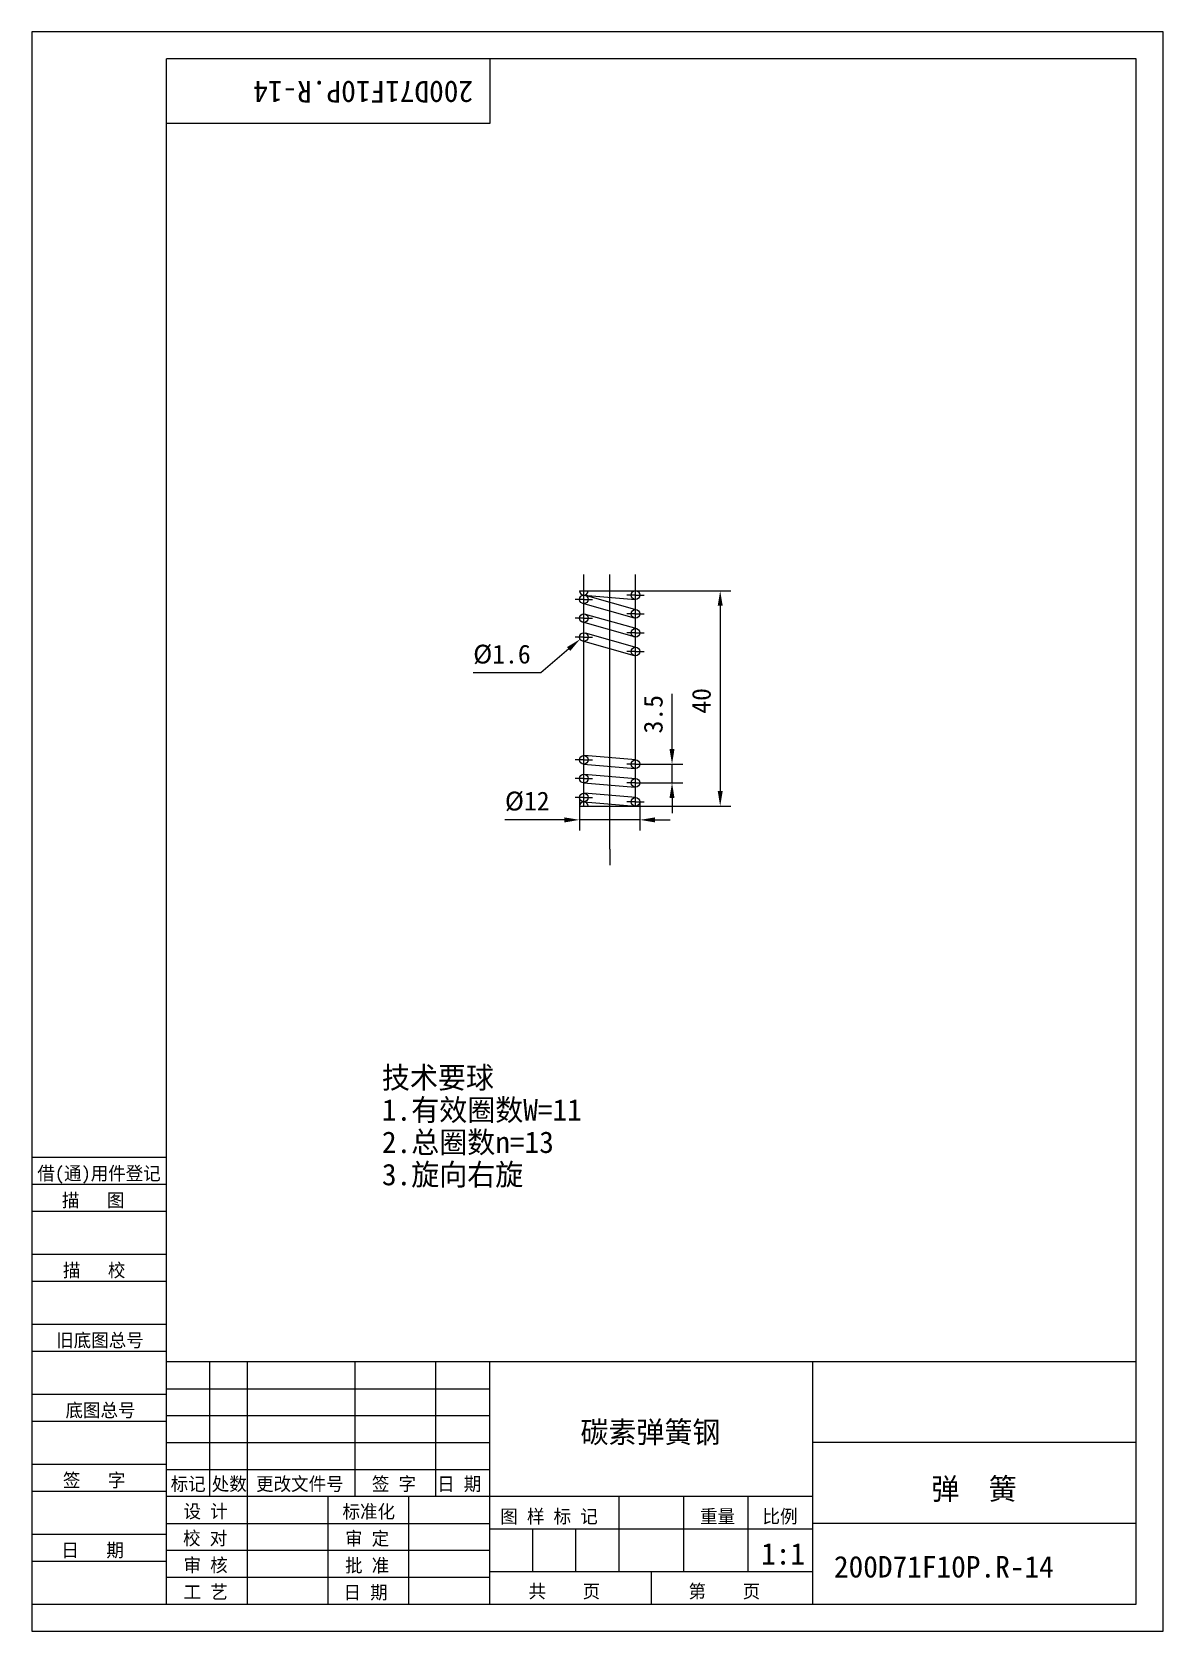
# Model space of a CAD drawing. Header units: metres. Extents: x 0 to 210, y 0 to 297.
import ezdxf

# ---------------------------------------------------------------- set-up
doc = ezdxf.new("R2010")
doc.units = ezdxf.units.M
for name, color, linetype in [('C', 6, 'Continuous'), ('D', 1, 'Continuous'), ('FL', 5, 'Continuous'), ('T', 7, 'Continuous'), ('TL', 4, 'Continuous')]:
    doc.layers.add(name, color=color, linetype=linetype)

# ---------------------------------------------------------------- blocks, each defined once
blk = doc.blocks.new('TUKUN4')
at = {"layer": 'FL'}
for p, q in [((0, 297), (0, 0)), ((210, 297), (0, 297)), ((210, 0), (210, 297)), ((0, 78), (25, 78)), ((0, 70), (25, 70)), ((0, 65), (25, 65)), ((0, 57), (25, 57)), ((0, 52), (25, 52)), ((33, 25), (33, 50)), ((40, 5), (40, 50)), ((60, 25), (60, 50)), ((75, 25), (75, 50)), ((25, 45), (85, 45)), ((0, 44), (25, 44)), ((0, 39), (25, 39)), ((25, 40), (85, 40)), ((25, 35), (85, 35)), ((0, 31), (25, 31)), ((25, 30), (85, 30)), ((0, 26), (25, 26)), ((70, 5), (70, 25)), ((0, 18), (25, 18)), ((25, 20), (85, 20)), ((25, 15), (85, 15)), ((0, 13), (25, 13)), ((25, 10), (85, 10)), ((0, 0), (210, 0))]:
    blk.add_line(p, q, dxfattribs=at)
at = {"layer": 'TL'}
for p, q in [((25, 5), (25, 292)), ((205, 292), (25, 292)), ((85, 292), (85, 280)), ((205, 5), (205, 292)), ((85, 280), (25, 280)), ((0, 88), (25, 88)), ((0, 83), (25, 83)), ((205, 50), (25, 50)), ((85, 5), (85, 50)), ((145, 5), (145, 50)), ((205, 35), (145, 35)), ((145, 25), (25, 25)), ((55, 5), (55, 25)), ((109, 11), (109, 25)), ((121, 11), (121, 25)), ((133, 11), (133, 25)), ((85, 19), (145, 19)), ((93, 11), (93, 19)), ((101, 11), (101, 19)), ((205, 20), (145, 20)), ((145, 11), (85, 11)), ((115, 5), (115, 11)), ((0, 5), (205, 5))]:
    blk.add_line(p, q, dxfattribs=at)
at = {"layer": 'T'}
for s, p in [('借(通)用件登记', (1, 83.76)), ('描   图', (5.56, 78.76)), ('描   校', (5.74, 65.76)), ('旧底图总号', (4.49, 52.76)), ('底图总号', (6.22, 39.76)), ('签   字', (5.74, 26.76)), ('标记', (25.75, 26.07)), ('处数', (33.38, 26.07)), ('更改文件号', (41.61, 26.07)), ('签 字', (63.1, 26.07)), ('日 期', (75.23, 26.07)), ('设 计', (28.14, 20.99)), ('标准化', (57.65, 20.93)), ('图 样 标 记', (86.95, 20.04)), ('重量', (124.03, 20.04)), ('比例', (135.64, 20.04)), ('校 对', (28.05, 15.99)), ('审 定', (58.13, 15.93)), ('日   期', (5.45, 13.76)), ('审 核', (28.14, 10.99)), ('批 准', (58.13, 10.93)), ('共    页', (92.18, 6.13)), ('第    页', (121.9, 6.13)), ('工 艺', (28.14, 5.99)), ('日 期', (57.84, 5.93))]:
    blk.add_text(s, height=2.5, dxfattribs=at).set_placement(p)

msp = doc.modelspace()

# ---------------------------------------------------------------- linework, layer by layer
at = {"layer": 'C'}
for p, q in [((102.47, 193.22), (102.47, 196.22)), ((107.27, 193.22), (107.27, 196.22)), ((112.07, 193.22), (112.07, 196.22)), ((102.47, 153.22), (102.47, 193.22)), ((107.27, 145.22), (107.27, 193.22)), ((112.07, 153.22), (112.07, 193.22)), ((102.47, 191.62), (100.87, 191.62)), ((102.47, 191.62), (104.07, 191.62)), ((112.07, 192.42), (110.47, 192.42)), ((112.07, 192.42), (113.67, 192.42)), ((102.47, 188.12), (100.87, 188.12)), ((102.47, 188.12), (104.07, 188.12)), ((112.07, 188.92), (110.47, 188.92)), ((112.07, 188.92), (113.67, 188.92)), ((102.47, 184.62), (100.87, 184.62)), ((102.47, 184.62), (104.07, 184.62)), ((112.07, 185.42), (110.47, 185.42)), ((112.07, 185.42), (113.67, 185.42)), ((112.07, 181.92), (110.47, 181.92)), ((112.07, 181.92), (113.67, 181.92)), ((102.47, 161.82), (100.87, 161.82)), ((102.47, 161.82), (104.07, 161.82)), ((112.07, 161.02), (110.47, 161.02)), ((112.07, 161.02), (113.67, 161.02)), ((102.47, 158.32), (100.87, 158.32)), ((102.47, 158.32), (104.07, 158.32)), ((112.07, 157.52), (110.47, 157.52)), ((112.07, 157.52), (113.67, 157.52)), ((102.47, 154.82), (100.87, 154.82)), ((102.47, 154.82), (104.07, 154.82)), ((112.07, 154.02), (110.47, 154.02)), ((112.07, 154.02), (113.67, 154.02)), ((107.27, 145.22), (107.27, 142.22))]:
    msp.add_line(p, q, dxfattribs=at)
at = {"layer": 'D'}
for p, q in [((112.07, 193.22), (129.78, 193.22)), ((127.78, 190.42), (127.78, 156.02)), ((99.65, 182.4), (94.47, 177.95)), ((91.67, 177.95), (81.92, 177.95)), ((94.47, 177.95), (91.67, 177.95)), ((118.84, 166.62), (118.84, 174.04)), ((118.84, 163.82), (118.84, 166.62)), ((113.67, 161.02), (120.84, 161.02)), ((118.84, 157.52), (118.84, 161.02)), ((113.67, 157.52), (120.84, 157.52)), ((101.67, 154.82), (101.67, 148.66)), ((118.84, 154.72), (118.84, 151.92)), ((112.07, 153.22), (129.78, 153.22)), ((112.87, 154.02), (112.87, 148.66)), ((96.07, 150.66), (87.81, 150.66)), ((98.87, 150.66), (96.07, 150.66)), ((112.87, 150.66), (101.67, 150.66)), ((115.67, 150.66), (118.47, 150.66))]:
    msp.add_line(p, q, dxfattribs=at)
for points in [[(127.32, 190.42), (128.25, 190.42), (127.78, 193.22)], [(99.34, 182.75), (99.95, 182.04), (101.77, 184.22)], [(118.37, 163.82), (119.3, 163.82), (118.84, 161.02)], [(118.37, 154.72), (119.3, 154.72), (118.84, 157.52)], [(127.32, 156.02), (128.25, 156.02), (127.78, 153.22)], [(98.87, 151.12), (98.87, 150.19), (101.67, 150.66)], [(115.67, 151.12), (115.67, 150.19), (112.87, 150.66)]]:
    msp.add_solid(points, dxfattribs=at)
at = {"layer": 'TL'}
for p, q in [((101.67, 193.22), (103.27, 193.22)), ((103.27, 193.22), (112.07, 193.22)), ((111.85, 188.15), (102.25, 190.85)), ((102.47, 192.42), (112.07, 191.62)), ((102.68, 192.39), (112.28, 189.69)), ((111.85, 184.65), (102.25, 187.35)), ((102.68, 188.89), (112.28, 186.19)), ((102.68, 185.39), (112.28, 182.69)), ((111.85, 181.15), (102.25, 183.85)), ((102.4, 161.02), (112, 160.22)), ((112.13, 161.81), (102.53, 162.61)), ((102.4, 157.52), (112, 156.72)), ((112.13, 158.31), (102.53, 159.11)), ((112.13, 154.81), (102.53, 155.61)), ((101.67, 153.22), (103.27, 153.22)), ((102.47, 154.02), (112.07, 153.22)), ((103.27, 153.22), (112.07, 153.22))]:
    msp.add_line(p, q, dxfattribs=at)
for centre in [(112.07, 192.42), (102.47, 191.62), (102.47, 188.12), (112.07, 188.92), (102.47, 184.62), (112.07, 185.42), (112.07, 181.92), (102.47, 161.82), (112.07, 161.02), (102.47, 158.32), (112.07, 157.52), (102.47, 154.82), (112.07, 154.02)]:
    msp.add_circle(centre, 0.8, dxfattribs=at)
for centre, start, end in [((102.47, 193.22), 180, 0), ((102.47, 153.22), 0, 180)]:
    msp.add_arc(centre, 0.8, start, end, dxfattribs=at)

# ---------------------------------------------------------------- block references
at = {"layer": 'D'}
msp.add_blockref('TUKUN4', (0, 0), dxfattribs=at)

# ---------------------------------------------------------------- texts
for s, height, rotation, p in [('200D71F10P.R-14', 4, 180, (81.9, 287.89)), ('3.5', 3.5, 90, (117.09, 166.71)), ('40', 3.5, 90, (126.03, 170.38))]:
    msp.add_text(s, height=height, rotation=rotation, dxfattribs=at).set_placement(p)
for s, height, p in [('%%C1.6', 3.5, (81.92, 179.7)), ('%%C12', 3.5, (87.81, 152.41)), ('技术要球', 4, (64.97, 100.79)), ('1.有效圈数W=11', 4, (64.97, 94.79)), ('2.总圈数n=13', 4, (64.97, 88.79)), ('3.旋向右旋', 4, (64.97, 82.79)), ('碳素弹簧钢', 4, (101.83, 34.94)), ('弹  簧  ', 4, (167, 24.4)), ('1:1', 4, (135.37, 12.35)), ('200D71F10P.R-14', 4, (148.9, 9.94))]:
    msp.add_text(s, height=height, dxfattribs=at).set_placement(p)

doc.saveas('drawing.dxf')
